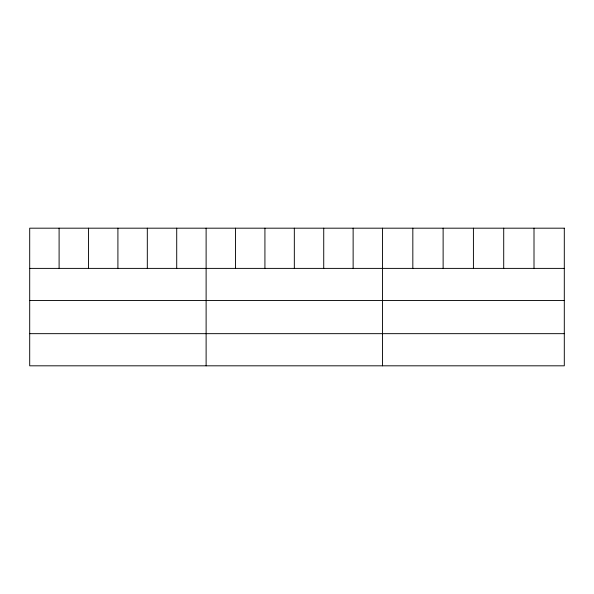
<?xml version="1.0" encoding="UTF-8"?>
<svg xmlns="http://www.w3.org/2000/svg" width="594" height="594" viewBox="0 0 594 594"><rect width="100%" height="100%" fill="white"/><g stroke="black" fill="none" stroke-linecap="round" stroke-linejoin="round"><path stroke-width="0.89" d="M29.7 268.391L564.3 268.391M29.7 300.542L564.3 300.542M29.7 333.665L564.3 333.665M534.006 228.185L534.006 268.391M503.712 228.185L503.712 268.391M473.418 228.185L473.418 268.391M443.124 228.185L443.124 268.391M412.83 228.185L412.83 268.391M382.536 228.185L382.536 365.815M353.133 228.185L353.133 268.391M323.73 228.185L323.73 268.391M294.327 228.185L294.327 268.391M264.924 228.185L264.924 268.391M235.521 228.185L235.521 268.391M206.118 228.185L206.118 365.815M176.715 228.185L176.715 268.391M147.312 228.185L147.312 268.391M117.909 228.185L117.909 268.391M88.506 228.185L88.506 268.391M59.103 228.185L59.103 268.391M564.3 228.185L29.7 228.185L29.7 365.815L564.3 365.815L564.3 228.185"/></g></svg>
